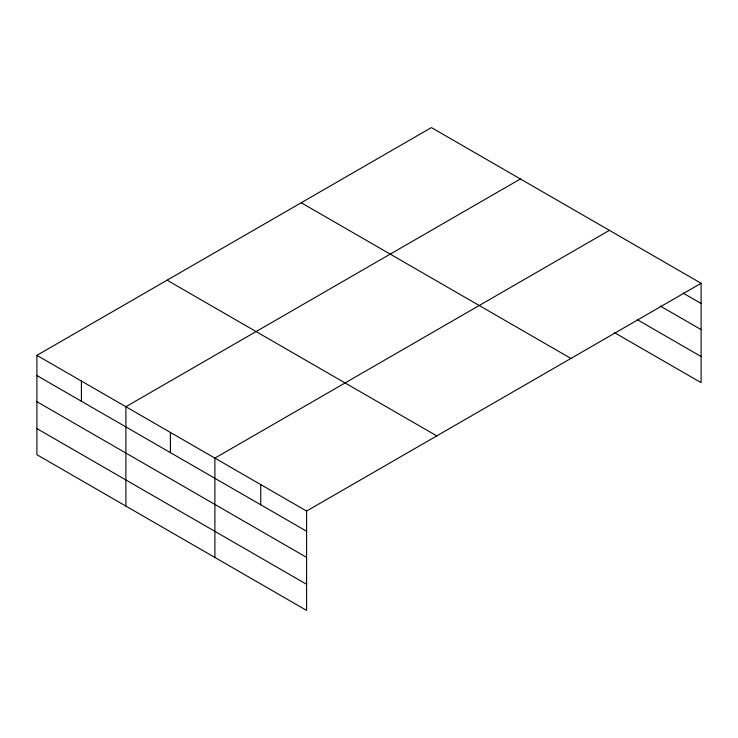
<?xml version="1.0" encoding="UTF-8"?>
<svg xmlns="http://www.w3.org/2000/svg" width="738" height="738" viewBox="0 0 738 738"><rect width="100%" height="100%" fill="white"/><g stroke="black" fill="none" stroke-linecap="round" stroke-linejoin="round"><path stroke-width="1.11" d="M36.9 355.356L306.593 511.056L306.593 610.418L36.9 454.709L36.9 355.356L431.407 127.582L701.1 283.291L701.1 382.644L614.385 332.589M520.41 178.965L125.894 406.73L125.894 506.093M609.404 230.348L214.896 458.113L214.896 557.476M306.593 511.056L701.1 283.291M683.157 293.124L701.1 303.484M660.233 306.012L701.1 329.609M637.309 319.692L701.1 356.528M301.224 202.747L570.908 358.447M167.092 280.191L436.776 435.89M36.9 375.55L306.593 531.249M36.9 401.675L306.593 557.375M36.9 428.584L306.593 584.293M260.745 484.589L260.745 504.783M170.395 432.422L170.395 452.615M81.401 381.039L81.401 401.232"/></g></svg>
